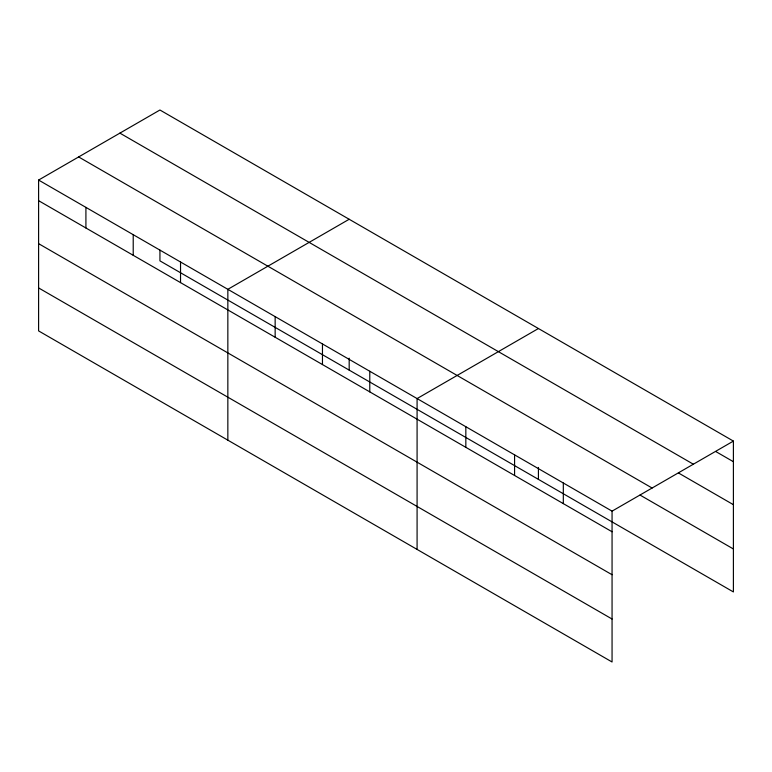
<?xml version="1.0" encoding="UTF-8"?>
<svg xmlns="http://www.w3.org/2000/svg" width="772" height="772" viewBox="0 0 772 772"><rect width="100%" height="100%" fill="white"/><g stroke="black" fill="none" stroke-linecap="round" stroke-linejoin="round"><path stroke-width="1.16" d="M612.061 574.735L612.061 511.141L38.6 180.059L38.6 330.908L612.061 661.99L612.061 574.735L38.6 243.653M159.939 250.109L159.939 260.859L733.4 591.941L733.4 441.092L159.939 110.01L38.6 180.059M349.176 219.267L227.846 289.317L227.846 440.165M538.422 328.525L417.083 398.574L417.083 549.423M612.061 511.141L733.4 441.092M715.769 451.533L733.4 461.714M119.892 133.122L693.362 464.213M678.434 472.947L733.4 504.685M78.638 156.938L652.108 488.029M640.056 495.074L733.4 548.969M38.6 200.672L612.061 531.763M38.6 287.927L612.061 619.019M563.319 483.002L563.319 503.624M538.422 467.436L538.422 479.373M514.577 454.862L514.577 475.475M465.834 426.713L465.834 447.335M369.778 371.264L369.778 391.877M349.176 358.179L349.176 370.116M322.464 343.945L322.464 364.567M275.15 316.636L275.15 337.248M180.532 262.007L180.532 282.62M133.218 234.688L133.218 255.3M85.914 207.369L85.914 227.991"/></g></svg>
